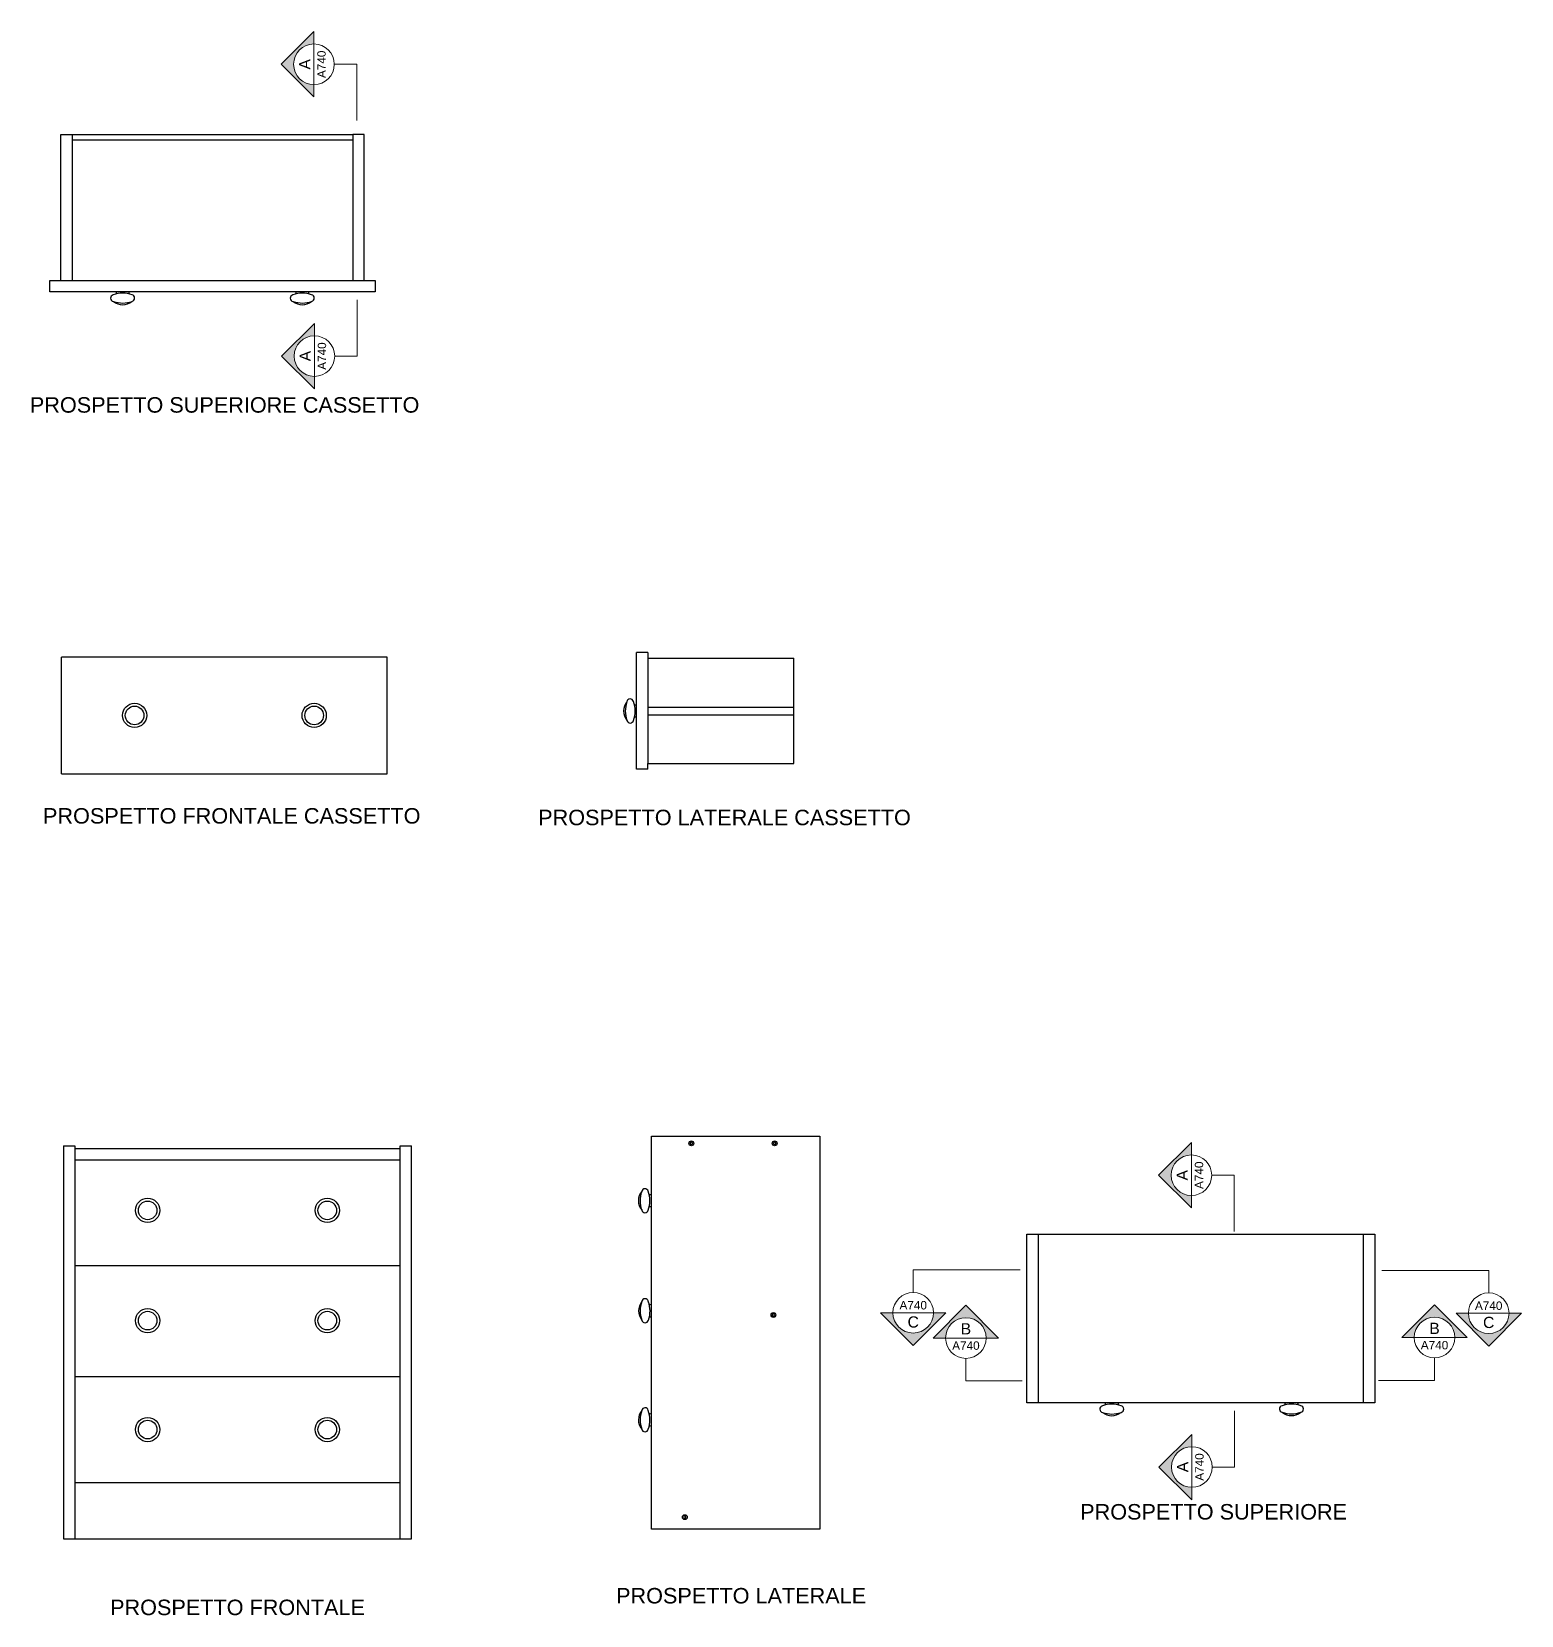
# Model space of a CAD drawing. Header units: centimetres. Extents: x 27 to 667, y 208 to 490.
# Drawn here: x 26.9 to 292.3, y 208.1 to 490.3 of the extents above; entities that cross this region are included whole.
import ezdxf
from ezdxf.enums import TextEntityAlignment as Align

# ---------------------------------------------------------------- set-up
doc = ezdxf.new("R2010")
doc.units = ezdxf.units.CM
doc.header["$MEASUREMENT"] = 0
doc.layers.add('A-ANNO-SYMB', color=5, linetype='Continuous', lineweight=18)
doc.layers.add('A-FURN', color=7, linetype='Continuous')
doc.layers.add('viti e cerniere', color=3, linetype='Continuous')
doc.styles.add('ARIAL', font='Arial.ttf')
doc.styles.get("Standard").update_dxf_attribs({"font": 'Arial.ttf'})

# ---------------------------------------------------------------- blocks, each defined once
blk = doc.blocks.new('brugola')
at = {"layer": 'viti e cerniere'}
blk.add_lwpolyline([(17.66, 427.21), (17.79, 427.14), (17.92, 427.21), (17.92, 427.36), (17.79, 427.44), (17.66, 427.36)], close=True, dxfattribs=at)
blk.add_circle((17.79, 427.29), 0.288, dxfattribs=at)
blk = doc.blocks.new('SYMBOL')
at = {"layer": 'A-ANNO-SYMB', "linetype": 'Continuous', "lineweight": 20}
h = blk.add_hatch(color=256, dxfattribs=at)
h.dxf.hatch_style = 1
h.paths.add_polyline_path([(11.206, 4.948), (11.316, 4.948, -1), (11.678, 4.948), (11.788, 4.948), (11.497, 5.241)])
at = {"linetype": 'Continuous', "lineweight": 20}
blk.add_line((11.316, 4.948), (11.678, 4.948), dxfattribs=at)
at = {"layer": 'A-ANNO-SYMB', "linetype": 'Continuous', "lineweight": 20}
for p, q in [((11.206, 4.948), (11.497, 5.241)), ((11.788, 4.948), (11.497, 5.241)), ((11.316, 4.948), (11.206, 4.948)), ((11.678, 4.948), (11.788, 4.948))]:
    blk.add_line(p, q, dxfattribs=at)
blk.add_circle((11.497, 4.948), 0.181, dxfattribs=at)
for tag, p in [('TAVOLA', (11.497, 5.08)), ('SEZIONE', (11.497, 4.918))]:
    blk.add_attdef(tag, text='', height=0.1, dxfattribs=at).set_placement(p, align=Align.TOP_CENTER)

msp = doc.modelspace()

# ---------------------------------------------------------------- linework, layer by layer
at = {"layer": 'A-ANNO-SYMB'}
for p, q in [((80.78, 484.45), (84.78, 484.45)), ((84.78, 484.45), (84.78, 474.45)), ((84.86, 432.47), (84.86, 442.47)), ((80.86, 432.47), (84.86, 432.47)), ((237.14, 286.53), (241.14, 286.53)), ((241.14, 286.53), (241.14, 276.53)), ((183.95, 265.65), (183.95, 269.65)), ((183.95, 269.65), (203.01, 269.65)), ((286.49, 269.57), (267.44, 269.57)), ((286.49, 265.57), (286.49, 269.57)), ((276.84, 253.99), (276.84, 249.99)), ((193.34, 253.91), (193.34, 249.91)), ((193.34, 249.91), (203.34, 249.91)), ((276.84, 249.99), (266.84, 249.99)), ((241.22, 234.55), (241.22, 244.55)), ((237.22, 234.55), (241.22, 234.55))]:
    msp.add_line(p, q, dxfattribs=at)
at = {"layer": 'A-FURN'}
for p, q in [((32.09, 445.94), (32.09, 471.94)), ((32.09, 471.94), (34.09, 471.94)), ((34.09, 471.94), (34.09, 445.94)), ((34.09, 471.94), (84.09, 471.94)), ((86.09, 471.94), (84.09, 471.94)), ((84.09, 471.94), (84.09, 445.94)), ((86.09, 445.94), (86.09, 471.94)), ((84.09, 470.94), (34.09, 470.94)), ((30.09, 443.94), (30.09, 445.94)), ((30.09, 445.94), (32.09, 445.94)), ((32.09, 445.94), (88.09, 445.94)), ((88.09, 445.94), (88.09, 443.94)), ((88.09, 443.94), (30.09, 443.94)), ((90.21, 378.85), (32.21, 378.85)), ((32.21, 358.07), (32.21, 378.85)), ((90.21, 358.07), (90.21, 378.85)), ((136.67, 379.64), (134.67, 379.64)), ((134.67, 358.86), (134.67, 379.64)), ((136.67, 379.64), (136.67, 378.64)), ((136.67, 378.64), (162.67, 378.64)), ((136.67, 378.64), (136.67, 359.86)), ((162.67, 359.86), (162.67, 378.64)), ((136.67, 369.95), (162.67, 369.95)), ((136.67, 369.25), (136.67, 368.55)), ((136.67, 368.55), (162.67, 368.55)), ((136.67, 358.86), (134.67, 358.86)), ((136.67, 358.86), (136.67, 359.86)), ((136.67, 359.86), (162.67, 359.86)), ((32.21, 358.07), (90.21, 358.07)), ((137.3, 223.5), (137.3, 293.5)), ((137.3, 293.5), (167.3, 293.5)), ((167.3, 293.5), (167.3, 223.5)), ((32.54, 291.76), (32.54, 221.76)), ((32.54, 291.76), (34.54, 291.76)), ((34.54, 291.76), (34.54, 221.76)), ((92.54, 291.26), (34.54, 291.26)), ((92.54, 221.76), (92.54, 291.76)), ((92.54, 291.76), (94.54, 291.76)), ((94.54, 221.76), (94.54, 291.76)), ((34.54, 289.26), (92.54, 289.26)), ((204.2, 276.01), (266.2, 276.01)), ((204.2, 246.01), (204.2, 276.01)), ((206.2, 276.01), (206.2, 246.01)), ((264.2, 246.01), (264.2, 276.01)), ((266.2, 276.01), (266.2, 246.01)), ((34.54, 270.47), (92.54, 270.47)), ((34.54, 250.68), (92.54, 250.68)), ((266.2, 246.01), (204.2, 246.01)), ((34.54, 231.76), (92.54, 231.76)), ((167.3, 223.5), (137.3, 223.5)), ((32.54, 221.76), (94.54, 221.76))]:
    msp.add_line(p, q, dxfattribs=at)
for centre, radius in [((45.21, 368.45), 2.16), ((45.21, 368.45), 1.66), ((77.21, 368.45), 2.16), ((77.21, 368.45), 1.66), ((47.54, 280.27), 2.16), ((79.54, 280.27), 2.16), ((47.54, 280.27), 1.66), ((79.54, 280.27), 1.66), ((47.54, 260.63), 2.16), ((79.54, 260.63), 2.16), ((47.54, 260.63), 1.66), ((79.54, 260.63), 1.66), ((47.54, 241.22), 2.16), ((47.54, 241.22), 1.66), ((79.54, 241.22), 2.16), ((79.54, 241.22), 1.66)]:
    msp.add_circle(centre, radius, dxfattribs=at)
for centre, radius, start, end in [((41.52, 442.79), 0.585, 102.209, 261.6083), ((43.1, 438.9), 4.78, 69.8021, 110.8156), ((40.27, 444.02), 1.73, 343.4478, 357.4477), ((45.9, 444.03), 1.73, 182.746, 196.5522), ((44.62, 442.8), 0.6, 282.1469, 77.8531), ((73.53, 442.79), 0.585, 102.209, 261.6083), ((75.11, 438.9), 4.78, 69.8021, 110.8156), ((72.28, 444.02), 1.73, 343.4478, 356.4186), ((77.91, 444.03), 1.73, 183.7754, 196.5522), ((76.63, 442.8), 0.6, 282.1469, 77.8531), ((43.1, 446.7), 4.78, 249.6754, 290.1979), ((43.09, 444.21), 2.59, 230.4429, 309.304), ((75.11, 446.7), 4.78, 249.6754, 290.1979), ((75.09, 444.21), 2.59, 230.4429, 309.304), ((134.93, 369.24), 2.59, 140.4429, 219.304), ((137.42, 369.22), 4.78, 159.6754, 200.1979), ((133.51, 370.8), 0.585, 12.209, 171.6083), ((129.62, 369.22), 4.78, 339.8021, 20.8156), ((134.74, 372.05), 1.73, 253.4478, 266.4186), ((133.52, 367.7), 0.6, 192.1469, 347.8531), ((134.75, 366.42), 1.73, 93.7754, 106.5522), ((137.57, 281.99), 2.59, 140.4429, 219.304), ((140.05, 281.98), 4.78, 159.6754, 200.1979), ((136.15, 283.55), 0.585, 12.209, 171.6083), ((132.25, 281.98), 4.78, 339.8021, 20.8156), ((137.38, 284.81), 1.73, 253.4478, 267.4477), ((136.15, 280.45), 0.6, 192.1469, 347.8531), ((137.39, 279.17), 1.73, 92.746, 106.5522), ((137.6, 262.37), 2.59, 140.4429, 219.304), ((140.08, 262.36), 4.78, 159.6754, 200.1979), ((136.18, 263.94), 0.585, 12.209, 171.6083), ((132.28, 262.36), 4.78, 339.8021, 20.8156), ((137.41, 265.19), 1.73, 253.4478, 266.4186), ((136.18, 260.84), 0.6, 192.1469, 347.8531), ((137.42, 259.56), 1.73, 93.7754, 106.5522), ((219.35, 240.96), 4.78, 69.8021, 110.8156), ((216.53, 246.09), 1.73, 343.4478, 357.4477), ((222.16, 246.09), 1.73, 182.746, 196.5522), ((251.36, 240.99), 4.78, 69.8021, 110.8156), ((248.53, 246.12), 1.73, 343.4478, 356.4186), ((254.17, 246.12), 1.73, 183.7754, 196.5522), ((252.89, 244.89), 0.6, 282.1469, 77.8531), ((137.58, 242.96), 2.59, 140.4429, 219.304), ((140.06, 242.94), 4.78, 159.6754, 200.1979), ((136.16, 244.52), 0.585, 12.209, 171.6083), ((132.26, 242.94), 4.78, 339.8021, 20.8156), ((137.39, 245.77), 1.73, 253.4478, 267.0774), ((217.78, 244.86), 0.585, 102.209, 261.6083), ((219.35, 248.76), 4.78, 249.6754, 290.1979), ((219.34, 246.27), 2.59, 230.4429, 309.304), ((220.88, 244.86), 0.6, 282.1469, 77.8531), ((249.79, 244.89), 0.585, 102.209, 261.6083), ((251.36, 248.79), 4.78, 249.6754, 290.1979), ((251.35, 246.3), 2.59, 230.4429, 309.304), ((136.16, 241.42), 0.6, 192.1469, 347.8531), ((137.4, 240.14), 1.73, 93.1164, 106.5522)]:
    msp.add_arc(centre, radius, start, end, dxfattribs=at)

# ---------------------------------------------------------------- block references
at = {"xscale": 1.504573829108593, "yscale": 1.504573829108593, "zscale": 1.504573829108593}
for p in [(117.65, -350.67), (132.49, -350.67), (132.27, -381.25), (116.49, -417.28)]:
    msp.add_blockref('brugola', p, dxfattribs=at)
at = {"layer": 'A-ANNO-SYMB', "linetype": 'Continuous', "lineweight": 20}
ref = msp.add_blockref('SYMBOL', (176.13, 254.51), dxfattribs=dict(at, xscale=20, yscale=20, zscale=20, rotation=90))
ref.add_attrib('SEZIONE', 'A', dxfattribs={"layer": '0', "linetype": 'Continuous', "lineweight": 20, "height": 2, "rotation": 90, "style": 'ARIAL'}).set_placement((74.53, 484.45), align=Align.TOP_CENTER)
ref.add_attrib('TAVOLA', 'A740', dxfattribs={"layer": '0', "linetype": 'Continuous', "lineweight": 20, "height": 1.5, "rotation": 90, "style": 'ARIAL'}).set_placement((77.76, 484.45), align=Align.TOP_CENTER)
ref = msp.add_blockref('SYMBOL', (176.21, 202.53), dxfattribs=dict(at, xscale=20, yscale=20, zscale=20, rotation=90))
ref.add_attrib('SEZIONE', 'A', dxfattribs={"layer": '0', "linetype": 'Continuous', "lineweight": 20, "height": 2, "rotation": 90, "style": 'ARIAL'}).set_placement((74.61, 432.47), align=Align.TOP_CENTER)
ref.add_attrib('TAVOLA', 'A740', dxfattribs={"layer": '0', "linetype": 'Continuous', "lineweight": 20, "height": 1.5, "rotation": 90, "style": 'ARIAL'}).set_placement((77.84, 432.47), align=Align.TOP_CENTER)
ref = msp.add_blockref('SYMBOL', (332.48, 56.59), dxfattribs=dict(at, xscale=20, yscale=20, zscale=20, rotation=90))
ref.add_attrib('SEZIONE', 'A', dxfattribs={"layer": '0', "linetype": 'Continuous', "lineweight": 20, "height": 2, "rotation": 90, "style": 'ARIAL'}).set_placement((230.88, 286.53), align=Align.TOP_CENTER)
ref.add_attrib('TAVOLA', 'A740', dxfattribs={"layer": '0', "linetype": 'Continuous', "lineweight": 20, "height": 1.5, "rotation": 90, "style": 'ARIAL'}).set_placement((234.12, 286.53), align=Align.TOP_CENTER)
ref = msp.add_blockref('SYMBOL', (-45.99, 360.99), dxfattribs=dict(at, xscale=-20, yscale=20, zscale=20, rotation=180))
ref.add_attrib('SEZIONE', 'C', dxfattribs={"layer": '0', "linetype": 'Continuous', "lineweight": 20, "height": 2, "style": 'ARIAL'}).set_placement((183.95, 261.39), align=Align.TOP_CENTER)
ref.add_attrib('TAVOLA', 'A740', dxfattribs={"layer": '0', "linetype": 'Continuous', "lineweight": 20, "height": 1.5, "style": 'ARIAL'}).set_placement((183.95, 264.12), align=Align.TOP_CENTER)
ref = msp.add_blockref('SYMBOL', (56.55, 360.91), dxfattribs=dict(at, xscale=-20, yscale=20, zscale=20, rotation=180))
ref.add_attrib('SEZIONE', 'C', dxfattribs={"layer": '0', "linetype": 'Continuous', "lineweight": 20, "height": 2, "style": 'ARIAL'}).set_placement((286.49, 261.31), align=Align.TOP_CENTER)
ref.add_attrib('TAVOLA', 'A740', dxfattribs={"layer": '0', "linetype": 'Continuous', "lineweight": 20, "height": 1.5, "style": 'ARIAL'}).set_placement((286.49, 264.04), align=Align.TOP_CENTER)
ref = msp.add_blockref('SYMBOL', (-36.6, 158.57), dxfattribs=dict(at, xscale=20, yscale=20, zscale=20))
ref.add_attrib('SEZIONE', 'B', dxfattribs={"layer": '0', "linetype": 'Continuous', "lineweight": 20, "height": 2, "style": 'ARIAL'}).set_placement((193.34, 260.17), align=Align.TOP_CENTER)
ref.add_attrib('TAVOLA', 'A740', dxfattribs={"layer": '0', "linetype": 'Continuous', "lineweight": 20, "height": 1.5, "style": 'ARIAL'}).set_placement((193.34, 256.93), align=Align.TOP_CENTER)
ref = msp.add_blockref('SYMBOL', (46.9, 158.65), dxfattribs=dict(at, xscale=20, yscale=20, zscale=20))
ref.add_attrib('SEZIONE', 'B', dxfattribs={"layer": '0', "linetype": 'Continuous', "lineweight": 20, "height": 2, "style": 'ARIAL'}).set_placement((276.84, 260.25), align=Align.TOP_CENTER)
ref.add_attrib('TAVOLA', 'A740', dxfattribs={"layer": '0', "linetype": 'Continuous', "lineweight": 20, "height": 1.5, "style": 'ARIAL'}).set_placement((276.84, 257.01), align=Align.TOP_CENTER)
ref = msp.add_blockref('SYMBOL', (332.56, 4.61), dxfattribs=dict(at, xscale=20, yscale=20, zscale=20, rotation=90))
ref.add_attrib('SEZIONE', 'A', dxfattribs={"layer": '0', "linetype": 'Continuous', "lineweight": 20, "height": 2, "rotation": 90, "style": 'ARIAL'}).set_placement((230.96, 234.55), align=Align.TOP_CENTER)
ref.add_attrib('TAVOLA', 'A740', dxfattribs={"layer": '0', "linetype": 'Continuous', "lineweight": 20, "height": 1.5, "rotation": 90, "style": 'ARIAL'}).set_placement((234.2, 234.55), align=Align.TOP_CENTER)

# ---------------------------------------------------------------- texts
at = {"layer": 'A-FURN'}
for s, p in [('PROSPETTO SUPERIORE CASSETTO', (26.55, 422.39)), ('PROSPETTO FRONTALE CASSETTO', (28.89, 349.18)), ('PROSPETTO LATERALE CASSETTO', (117.12, 348.89)), ('PROSPETTO SUPERIORE', (213.7, 225.19)), ('PROSPETTO LATERALE', (131, 210.24)), ('PROSPETTO FRONTALE', (40.84, 208.16))]:
    msp.add_text(s, height=2.7599, dxfattribs=at).set_placement(p)

doc.saveas('drawing.dxf')
